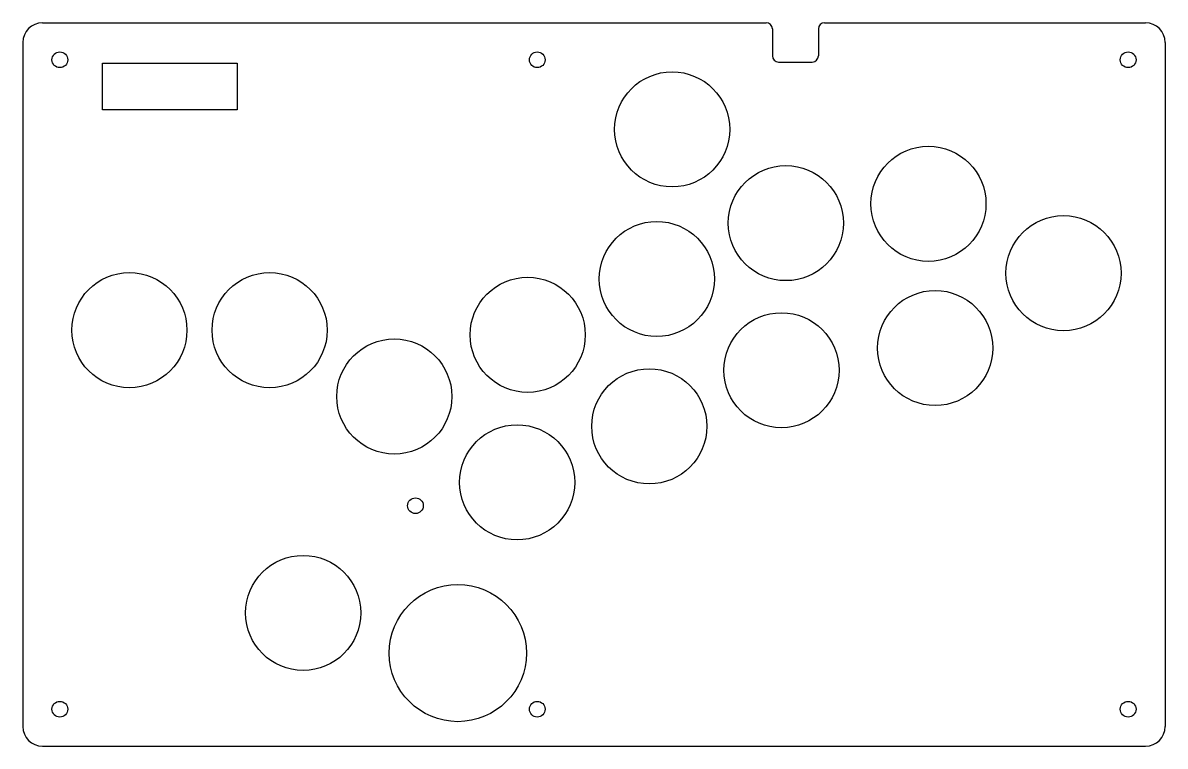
# Model space of a CAD drawing. Header units: millimetres. Extents: x 0 to 233, y -148 to 0.
import ezdxf

# ---------------------------------------------------------------- set-up
doc = ezdxf.new("R2010")
doc.units = ezdxf.units.MM
doc.layers.add('Sketch004', color=7, linetype='CONTINUOUS')

msp = doc.modelspace()

# ---------------------------------------------------------------- linework, layer by layer
at = {"layer": 'Sketch004'}
for p, q in [((163.65, 0, 9.5), (229.17, 0, 9.5)), ((4, 0, 9.5), (151.75, 0, 9.5)), ((153, -1.25, 9.5), (153, -6.75, 9.5)), ((162.4, -1.25, 9.5), (162.4, -6.75, 9.5)), ((0, -4, 9.5), (0, -143.67, 9.5)), ((233.17, -4, 9.5), (233.17, -143.67, 9.5)), ((16.25, -8.25, 9.5), (43.75, -8.25, 9.5)), ((16.25, -17.75, 9.5), (16.25, -8.25, 9.5)), ((43.75, -8.25, 9.5), (43.75, -17.75, 9.5)), ((154.25, -8, 9.5), (161.15, -8, 9.5)), ((43.75, -17.75, 9.5), (16.25, -17.75, 9.5)), ((4, -147.67, 9.5), (229.17, -147.67, 9.5))]:
    msp.add_line(p, q, dxfattribs=at)
for centre, radius in [((7.55, -7.55), 1.6), ((105, -7.55), 1.6), ((225.62, -7.55), 1.6), ((132.54, -21.75), 11.75), ((184.85, -36.94), 11.75), ((155.75, -40.88), 11.75), ((212.42, -51.11), 11.75), ((129.4, -52.29), 11.75), ((21.75, -62.75), 11.75), ((50.37, -62.75), 11.75), ((103.05, -63.7), 11.75), ((186.22, -66.39), 11.75), ((154.85, -70.93), 11.75), ((75.82, -76.29), 11.75), ((127.87, -82.37), 11.75), ((100.89, -93.81), 11.75), ((80.14, -98.58), 1.6), ((57.22, -120.47), 11.75), ((88.79, -128.67), 14), ((7.55, -140.12), 1.6), ((105, -140.12), 1.6), ((225.62, -140.12), 1.6)]:
    msp.add_circle(centre, radius, dxfattribs=at)
for centre, radius, start, end in [((4, -4, 9.5), 4, 90, 180), ((151.75, -1.25, 9.5), 1.25, 0, 90), ((163.65, -1.25, 9.5), 1.25, 90, 180), ((229.17, -4, 9.5), 4, 0, 90), ((154.25, -6.75, 9.5), 1.25, -180, -90), ((161.15, -6.75, 9.5), 1.25, -90, 0), ((4, -143.67, 9.5), 4, -180, -90), ((229.17, -143.67, 9.5), 4, -90, 0)]:
    msp.add_arc(centre, radius, start, end, dxfattribs=at)

doc.saveas('drawing.dxf')
